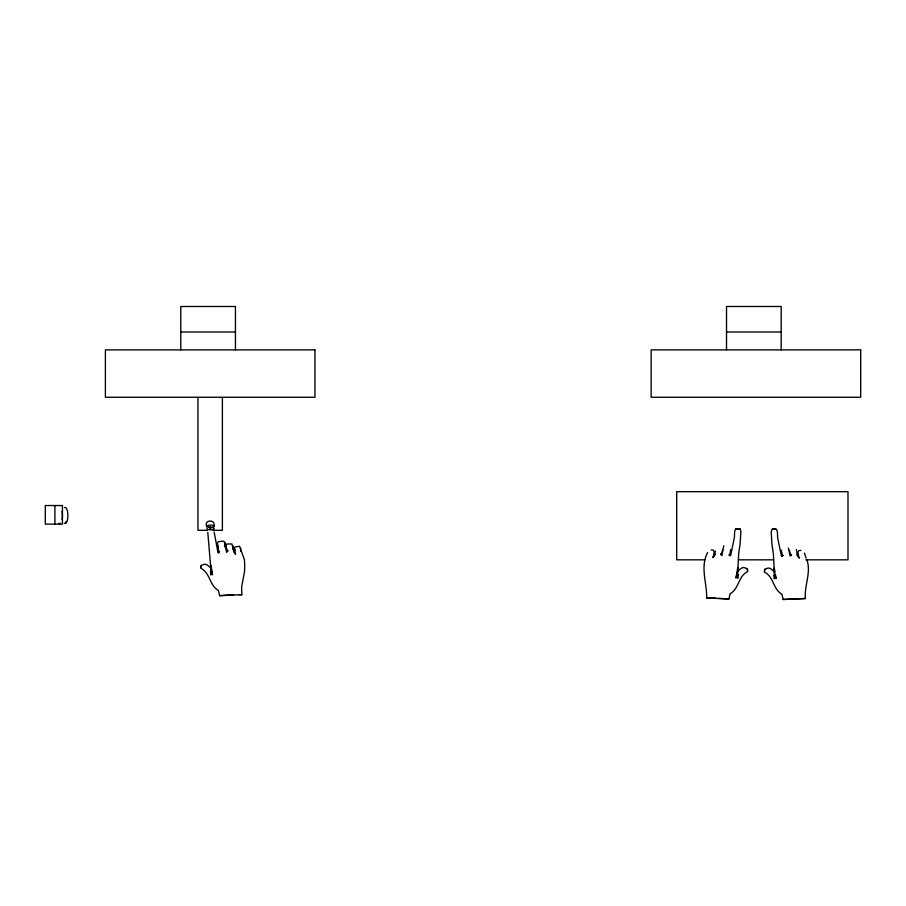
<?xml version="1.0" encoding="UTF-8"?>
<svg xmlns="http://www.w3.org/2000/svg" width="906" height="906" viewBox="0 0 906 906"><rect width="100%" height="100%" fill="white"/><g stroke="black" fill="none" stroke-linecap="round" stroke-linejoin="round"><path stroke-width="1.36" d="M737.586 571.278L741.64 568.028L743.815 567.496L747.269 568.73L747.71 571.527C738.118 576.205 739.398 588.402 730.055 593.86L728.911 598.968L706.669 597.983C707.042 582.841 699.908 567.031 707.597 552.603M214.167 532.026L217.972 552.558L219.569 551.471L218.833 552.06L217.338 543.498L218.301 541.652L223.374 541.165L224.767 542.366L226.579 552.264L227.938 550.576L227.078 551.697L225.696 545.933L226.693 544.042L231.902 543.928L233.997 552.094M723.747 545.672L721.923 555.559L720.564 553.872L721.425 554.993L722.603 549.761M796.442 550.418L796.487 549.466M232.921 545.65L233.08 549.546M210.917 567.983L206.862 564.732L204.688 564.189L201.245 565.435L200.792 568.232C210.396 572.909 209.105 585.095 218.459 590.553L219.592 595.672L233.646 594.732M774.483 571.788L770.428 568.538L768.254 568.005L764.811 569.24L764.358 572.048C773.962 576.714 772.682 588.911 782.025 594.37L783.158 599.478L805.4 598.504C804.109 585.672 811.3 572.864 807.008 560.157M235.164 553.838L235.266 552.558M210.317 527.054C211.834 530.236 209.286 530.576 209.932 527.099M235.379 553.906L234.303 548.515L234.994 546.907L239.546 546.261L244.439 559.749L244.722 565.355L244.529 571.516L241.664 586.839L241.834 594.687L219.592 595.672M798.945 557.711L797.88 552.32L798.56 550.712L800.836 550.395M715.412 551.12L714.517 555.389M730.712 549.602L729.67 555.355L728.934 554.766L730.542 555.865L734.404 537.518L734.675 531.278L735.649 528.73L739.783 528.685L740.904 531.222L740.077 544.2L738.662 553.781L737.767 570.95L735.978 578.062L737.767 567.484L737.79 578.288L737.371 574.166L738.231 575.084M201.245 565.435L200.872 566.862M764.811 569.24L764.438 570.667M714.268 556.318L714.97 554.291L712.852 557.62M213.567 526.964C217.327 519.093 203.035 519.093 206.783 526.964M224.767 542.366L224.779 546.85M210.271 571.777L211.132 570.871L210.713 574.982L210.871 565.31M773.837 575.593L774.698 574.676L774.279 578.798L774.302 567.994L774.981 571.958M783.158 599.478L805.4 598.504M728.911 598.968L718.549 598.379M706.669 597.983L716.091 598.153M180.781 332.015L235.447 332.015M726.521 332.015L781.187 332.015M207.463 530.304L197.961 530.304L197.961 397.768M212.887 530.304L222.389 530.304L222.389 397.768M704.789 559.829L676.703 559.829L676.703 491.675L847.993 491.675L847.993 559.829L805.876 559.829M738.481 559.829L773.588 559.829M239.048 594.664L241.834 594.687M711.244 549.885L713.509 550.202L714.2 551.811L713.135 557.201M797.11 554.8L799.228 558.141M233.544 550.995L235.662 554.325M225.696 545.933L226.919 549.33M806.068 558.028L804.483 553.124M789.466 550.282L790.644 555.503L791.516 554.393L790.157 556.069L788.401 548.164M747.631 570.157L747.269 568.73M797.563 555.91L796.657 551.629M217.338 543.498L218.663 553.102M781.368 550.112L782.399 555.865L783.146 555.276L781.538 556.375L777.676 538.028L777.405 531.788L776.419 529.24L772.286 529.195L771.176 531.731L772.003 544.721L773.418 554.291L774.313 571.46L776.091 578.572L775.423 574.608M240.566 547.96L240.702 551.324M207.802 532.377L210.736 567.643L212.525 574.766L210.962 565.503M234.847 548.9L235.141 550.655M781.187 349.875L781.187 306.5L726.521 306.5L726.521 349.875M235.447 349.875L235.447 306.5L180.781 306.5L180.781 349.875M54.915 505.537L54.915 524.121M62.05 511.46A8.052 2.797 -90 0 1 62.05 519.512M60.362 523.26A8.052 2.797 -90 0 1 58.913 523.26M64.383 507.7A8.052 2.797 -90 0 1 67.893 515.48A8.052 2.797 -90 0 1 64.383 523.26M66.308 521.482A6.92 2.401 -90 0 1 65.73 522.173M213.114 527.836A3.647 1.133 0 0 1 211.483 529.727A3.647 1.133 0 0 1 207.021 528.334M772.41 529.183L775.853 529.364L772.41 529.183M739.67 528.674L736.227 528.844L739.67 528.674M314.96 349.875L105.39 349.875L105.39 397.247L314.96 397.247L314.96 349.875M860.7 349.875L651.142 349.875L651.142 397.247L860.7 397.247L860.7 349.875M62.435 505.537L45.3 505.537L45.3 524.121L62.435 524.121L62.435 505.537M208.72 527.19A3.647 1.133 0 0 0 214.19 526.205A3.647 1.133 0 0 0 208.72 525.22A3.647 1.133 0 0 0 208.72 527.19"/></g></svg>
